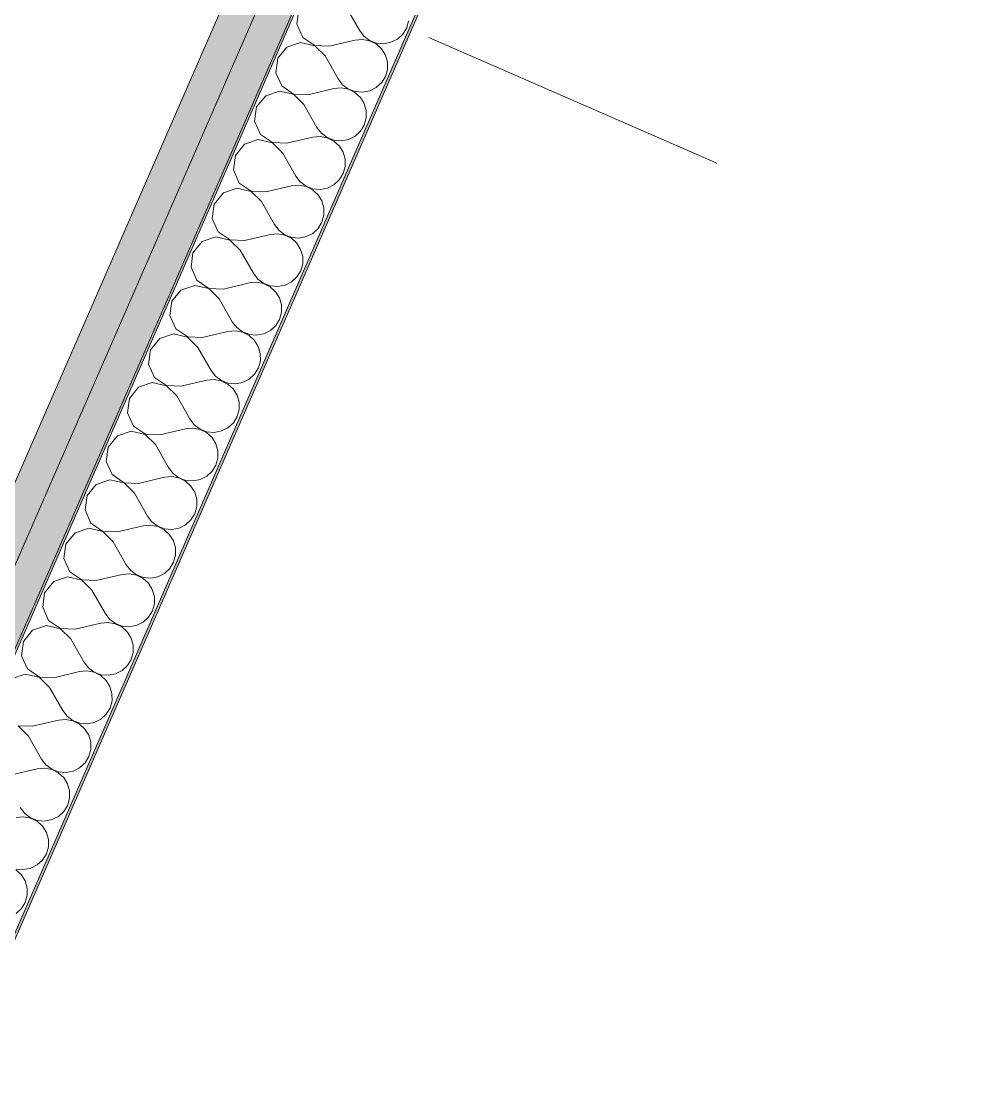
# Model space of a CAD drawing. Header units: millimetres. Extents: x -50172 to 90294, y -80883 to 25069.
# Drawn here: x -23674.4 to -23251.6, y -32461.8 to -31984.1 of the extents above; entities that cross this region are included whole.
import ezdxf
from ezdxf.enums import TextEntityAlignment as Align

# ---------------------------------------------------------------- set-up
doc = ezdxf.new("R2010")
doc.units = ezdxf.units.MM
doc.header["$MEASUREMENT"] = 0
doc.linetypes.add('Double Dashed', pattern=[1093.611073, 529.166651, -211.666656, 141.111112, -211.666656])
doc.layers.add('New_A-15-MG_Structural_Grid_Phase_2', color=7, linetype='Continuous')
doc.layers.add('New_A-25-M_Wall_Int', color=7, linetype='Continuous')
doc.layers.add('New_A-15-MG_Structural_Grid_Phase_2_Pen_No__222', color=7, linetype='Continuous', lineweight=13, true_color=0x65af33)
doc.layers.add('New_A-25-M_Wall_Int_Pen_No__107', color=7, linetype='Continuous', lineweight=15, true_color=0xa6a6a6)
doc.layers.add('New_A-25-M_Wall_Int_Pen_No__1', color=7, linetype='Continuous', lineweight=13)
doc.styles.add('GENERATED_STYLE_4', font='')
doc.styles.get('GENERATED_STYLE_4').set_extended_font_data('Swis721 BT')

# ---------------------------------------------------------------- blocks, each defined once
blk = doc.blocks.new('*X483')
at = {"layer": 'New_A-25-M_Wall_Int_Pen_No__107', "linetype": 'Continuous'}
for p, q in [((-23528.47, -31977.79), (-23522.59, -31988.14)), ((-23549.73, -31978.91), (-23550.61, -31985.35)), ((-23550.61, -31985.35), (-23547.96, -31991.3)), ((-23522.59, -31988.14), (-23520.59, -31990.75)), ((-23503.04, -31989.83), (-23501.33, -31987.03)), ((-23501.33, -31987.03), (-23500.44, -31983.86)), ((-23547.96, -31991.3), (-23542.58, -31994.96)), ((-23536.08, -31995.25), (-23524.5, -31992.51)), ((-23521.23, -31992.2), (-23524.5, -31992.51)), ((-23518, -31992.8), (-23521.23, -31992.2)), ((-23520.59, -31990.75), (-23517.96, -31992.71)), ((-23515.05, -31994.25), (-23518, -31992.8)), ((-23517.96, -31992.71), (-23514.89, -31993.88)), ((-23508.39, -31993.53), (-23505.46, -31992.05)), ((-23505.46, -31992.05), (-23503.04, -31989.83)), ((-23555.12, -31995.7), (-23559.25, -32000.73)), ((-23548.96, -31993.6), (-23555.12, -31995.7)), ((-23542.62, -31995.05), (-23548.96, -31993.6)), ((-23537.98, -31999.61), (-23542.62, -31995.05)), ((-23542.58, -31994.96), (-23536.08, -31995.25)), ((-23512.62, -31996.46), (-23515.05, -31994.25)), ((-23514.89, -31993.88), (-23511.61, -31994.16)), ((-23510.88, -31999.25), (-23512.62, -31996.46)), ((-23511.61, -31994.16), (-23508.39, -31993.53)), ((-23559.25, -32000.73), (-23560.12, -32007.18)), ((-23537.98, -31999.61), (-23532.11, -32009.97)), ((-23509.97, -32002.4), (-23510.88, -31999.25)), ((-23509.96, -32005.69), (-23509.97, -32002.4)), ((-23560.12, -32007.18), (-23557.47, -32013.12)), ((-23510.84, -32008.85), (-23509.96, -32005.69)), ((-23532.11, -32009.97), (-23530.11, -32012.57)), ((-23514.97, -32013.88), (-23512.56, -32011.65)), ((-23512.56, -32011.65), (-23510.84, -32008.85)), ((-23558.48, -32015.43), (-23564.64, -32017.53)), ((-23552.14, -32016.87), (-23558.48, -32015.43)), ((-23557.47, -32013.12), (-23552.1, -32016.78)), ((-23552.1, -32016.78), (-23545.6, -32017.07)), ((-23545.6, -32017.07), (-23534.01, -32014.33)), ((-23530.74, -32014.03), (-23534.01, -32014.33)), ((-23527.51, -32014.62), (-23530.74, -32014.03)), ((-23530.11, -32012.57), (-23527.47, -32014.53)), ((-23524.57, -32016.08), (-23527.51, -32014.62)), ((-23527.47, -32014.53), (-23524.4, -32015.7)), ((-23522.14, -32018.29), (-23524.57, -32016.08)), ((-23524.4, -32015.7), (-23521.13, -32015.98)), ((-23521.13, -32015.98), (-23517.91, -32015.36)), ((-23517.91, -32015.36), (-23514.97, -32013.88)), ((-23564.64, -32017.53), (-23568.77, -32022.56)), ((-23547.5, -32021.44), (-23552.14, -32016.87)), ((-23547.5, -32021.44), (-23541.63, -32031.79)), ((-23520.4, -32021.07), (-23522.14, -32018.29)), ((-23519.49, -32024.23), (-23520.4, -32021.07)), ((-23568.77, -32022.56), (-23569.64, -32029)), ((-23519.47, -32027.51), (-23519.49, -32024.23)), ((-23569.64, -32029), (-23566.99, -32034.95)), ((-23522.08, -32033.48), (-23520.36, -32030.68)), ((-23520.36, -32030.68), (-23519.47, -32027.51)), ((-23566.99, -32034.95), (-23561.61, -32038.61)), ((-23540.26, -32035.85), (-23543.53, -32036.16)), ((-23541.63, -32031.79), (-23539.63, -32034.4)), ((-23537.03, -32036.45), (-23540.26, -32035.85)), ((-23539.63, -32034.4), (-23536.99, -32036.36)), ((-23527.42, -32037.18), (-23524.49, -32035.7)), ((-23524.49, -32035.7), (-23522.08, -32033.48)), ((-23574.15, -32039.35), (-23578.28, -32044.38)), ((-23568, -32037.25), (-23574.15, -32039.35)), ((-23561.65, -32038.7), (-23568, -32037.25)), ((-23557.02, -32043.26), (-23561.65, -32038.7)), ((-23561.61, -32038.61), (-23555.11, -32038.9)), ((-23555.11, -32038.9), (-23543.53, -32036.16)), ((-23534.09, -32037.9), (-23537.03, -32036.45)), ((-23536.99, -32036.36), (-23533.92, -32037.52)), ((-23531.65, -32040.11), (-23534.09, -32037.9)), ((-23533.92, -32037.52), (-23530.65, -32037.81)), ((-23529.91, -32042.9), (-23531.65, -32040.11)), ((-23530.65, -32037.81), (-23527.42, -32037.18)), ((-23578.28, -32044.38), (-23579.16, -32050.83)), ((-23557.02, -32043.26), (-23551.14, -32053.62)), ((-23529, -32046.05), (-23529.91, -32042.9)), ((-23529.88, -32052.5), (-23528.99, -32049.34)), ((-23528.99, -32049.34), (-23529, -32046.05)), ((-23579.16, -32050.83), (-23576.51, -32056.77)), ((-23551.14, -32053.62), (-23549.14, -32056.22)), ((-23531.59, -32055.3), (-23529.88, -32052.5)), ((-23577.51, -32059.08), (-23583.67, -32061.18)), ((-23571.17, -32060.52), (-23577.51, -32059.08)), ((-23576.51, -32056.77), (-23571.13, -32060.43)), ((-23564.63, -32060.72), (-23553.05, -32057.98)), ((-23549.78, -32057.68), (-23553.05, -32057.98)), ((-23546.55, -32058.27), (-23549.78, -32057.68)), ((-23549.14, -32056.22), (-23546.51, -32058.18)), ((-23543.6, -32059.73), (-23546.55, -32058.27)), ((-23546.51, -32058.18), (-23543.44, -32059.35)), ((-23541.17, -32061.94), (-23543.6, -32059.73)), ((-23543.44, -32059.35), (-23540.16, -32059.63)), ((-23540.16, -32059.63), (-23536.94, -32059.01)), ((-23536.94, -32059.01), (-23534.01, -32057.53)), ((-23534.01, -32057.53), (-23531.59, -32055.3)), ((-23583.67, -32061.18), (-23587.8, -32066.21)), ((-23566.53, -32065.09), (-23571.17, -32060.52)), ((-23571.13, -32060.43), (-23564.63, -32060.72)), ((-23539.43, -32064.72), (-23541.17, -32061.94)), ((-23587.8, -32066.21), (-23588.67, -32072.65)), ((-23566.53, -32065.09), (-23560.66, -32075.44)), ((-23538.52, -32067.88), (-23539.43, -32064.72)), ((-23538.51, -32071.16), (-23538.52, -32067.88)), ((-23588.67, -32072.65), (-23586.03, -32078.6)), ((-23539.39, -32074.33), (-23538.51, -32071.16)), ((-23586.03, -32078.6), (-23580.65, -32082.26)), ((-23560.66, -32075.44), (-23558.66, -32078.05)), ((-23558.66, -32078.05), (-23556.02, -32080.01)), ((-23543.52, -32079.35), (-23541.11, -32077.13)), ((-23541.11, -32077.13), (-23539.39, -32074.33)), ((-23593.19, -32083), (-23597.32, -32088.03)), ((-23587.03, -32080.9), (-23593.19, -32083)), ((-23580.69, -32082.35), (-23587.03, -32080.9)), ((-23576.05, -32086.91), (-23580.69, -32082.35)), ((-23580.65, -32082.26), (-23574.15, -32082.55)), ((-23574.15, -32082.55), (-23562.56, -32079.81)), ((-23559.29, -32079.5), (-23562.56, -32079.81)), ((-23556.06, -32080.1), (-23559.29, -32079.5)), ((-23553.12, -32081.55), (-23556.06, -32080.1)), ((-23556.02, -32080.01), (-23552.95, -32081.17)), ((-23550.69, -32083.76), (-23553.12, -32081.55)), ((-23552.95, -32081.17), (-23549.68, -32081.46)), ((-23549.68, -32081.46), (-23546.46, -32080.83)), ((-23546.46, -32080.83), (-23543.52, -32079.35)), ((-23597.32, -32088.03), (-23598.19, -32094.48)), ((-23576.05, -32086.91), (-23570.18, -32097.27)), ((-23548.95, -32086.55), (-23550.69, -32083.76)), ((-23548.04, -32089.7), (-23548.95, -32086.55)), ((-23548.91, -32096.15), (-23548.02, -32092.99)), ((-23548.02, -32092.99), (-23548.04, -32089.7)), ((-23598.19, -32094.48), (-23595.54, -32100.42)), ((-23570.18, -32097.27), (-23568.18, -32099.87)), ((-23550.63, -32098.95), (-23548.91, -32096.15)), ((-23596.55, -32102.73), (-23602.7, -32104.83)), ((-23590.2, -32104.17), (-23596.55, -32102.73)), ((-23595.54, -32100.42), (-23590.16, -32104.08)), ((-23583.66, -32104.37), (-23572.08, -32101.63)), ((-23568.81, -32101.32), (-23572.08, -32101.63)), ((-23565.58, -32101.92), (-23568.81, -32101.32)), ((-23568.18, -32099.87), (-23565.54, -32101.83)), ((-23562.64, -32103.38), (-23565.58, -32101.92)), ((-23565.54, -32101.83), (-23562.47, -32103)), ((-23559.2, -32103.28), (-23555.97, -32102.66)), ((-23555.97, -32102.66), (-23553.04, -32101.18)), ((-23553.04, -32101.18), (-23550.63, -32098.95)), ((-23602.7, -32104.83), (-23606.83, -32109.86)), ((-23585.57, -32108.74), (-23590.2, -32104.17)), ((-23590.16, -32104.08), (-23583.66, -32104.37)), ((-23560.2, -32105.59), (-23562.64, -32103.38)), ((-23562.47, -32103), (-23559.2, -32103.28)), ((-23558.46, -32108.37), (-23560.2, -32105.59)), ((-23606.83, -32109.86), (-23607.71, -32116.3)), ((-23585.57, -32108.74), (-23579.69, -32119.09)), ((-23557.55, -32111.53), (-23558.46, -32108.37)), ((-23557.54, -32114.81), (-23557.55, -32111.53)), ((-23607.71, -32116.3), (-23605.06, -32122.25)), ((-23558.43, -32117.98), (-23557.54, -32114.81)), ((-23579.69, -32119.09), (-23577.69, -32121.7)), ((-23577.69, -32121.7), (-23575.06, -32123.66)), ((-23562.56, -32123), (-23560.14, -32120.78)), ((-23560.14, -32120.78), (-23558.43, -32117.98)), ((-23612.22, -32126.65), (-23616.35, -32131.68)), ((-23606.06, -32124.55), (-23612.22, -32126.65)), ((-23599.72, -32126), (-23606.06, -32124.55)), ((-23605.06, -32122.25), (-23599.68, -32125.91)), ((-23595.08, -32130.56), (-23599.72, -32126)), ((-23599.68, -32125.91), (-23593.18, -32126.2)), ((-23593.18, -32126.2), (-23581.6, -32123.46)), ((-23578.33, -32123.15), (-23581.6, -32123.46)), ((-23575.1, -32123.75), (-23578.33, -32123.15)), ((-23572.15, -32125.2), (-23575.1, -32123.75)), ((-23575.06, -32123.66), (-23571.99, -32124.82)), ((-23569.72, -32127.41), (-23572.15, -32125.2)), ((-23571.99, -32124.82), (-23568.71, -32125.11)), ((-23568.71, -32125.11), (-23565.49, -32124.48)), ((-23565.49, -32124.48), (-23562.56, -32123)), ((-23595.08, -32130.56), (-23589.21, -32140.92)), ((-23567.98, -32130.2), (-23569.72, -32127.41)), ((-23567.07, -32133.35), (-23567.98, -32130.2)), ((-23616.35, -32131.68), (-23617.22, -32138.13)), ((-23567.06, -32136.64), (-23567.07, -32133.35)), ((-23617.22, -32138.13), (-23614.58, -32144.07)), ((-23589.21, -32140.92), (-23587.21, -32143.52)), ((-23569.66, -32142.6), (-23567.94, -32139.8)), ((-23567.94, -32139.8), (-23567.06, -32136.64)), ((-23614.58, -32144.07), (-23609.2, -32147.73)), ((-23602.7, -32148.02), (-23591.11, -32145.28)), ((-23587.84, -32144.97), (-23591.11, -32145.28)), ((-23584.61, -32145.57), (-23587.84, -32144.97)), ((-23587.21, -32143.52), (-23584.57, -32145.48)), ((-23581.67, -32147.03), (-23584.61, -32145.57)), ((-23584.57, -32145.48), (-23581.5, -32146.65)), ((-23575.01, -32146.31), (-23572.07, -32144.83)), ((-23572.07, -32144.83), (-23569.66, -32142.6)), ((-23621.74, -32148.48), (-23625.87, -32153.5)), ((-23615.58, -32146.37), (-23621.74, -32148.48)), ((-23609.24, -32147.82), (-23615.58, -32146.37)), ((-23604.6, -32152.39), (-23609.24, -32147.82)), ((-23609.2, -32147.73), (-23602.7, -32148.02)), ((-23579.24, -32149.24), (-23581.67, -32147.03)), ((-23581.5, -32146.65), (-23578.23, -32146.93)), ((-23577.5, -32152.02), (-23579.24, -32149.24)), ((-23578.23, -32146.93), (-23575.01, -32146.31)), ((-23625.87, -32153.5), (-23626.74, -32159.95)), ((-23604.6, -32152.39), (-23598.73, -32162.74)), ((-23576.59, -32155.18), (-23577.5, -32152.02)), ((-23576.58, -32158.46), (-23576.59, -32155.18)), ((-23626.74, -32159.95), (-23624.09, -32165.9)), ((-23577.46, -32161.63), (-23576.58, -32158.46)), ((-23598.73, -32162.74), (-23596.73, -32165.35)), ((-23581.59, -32166.65), (-23579.18, -32164.43)), ((-23579.18, -32164.43), (-23577.46, -32161.63)), ((-23625.1, -32168.2), (-23631.25, -32170.3)), ((-23618.75, -32169.65), (-23625.1, -32168.2)), ((-23624.09, -32165.9), (-23618.71, -32169.56)), ((-23614.12, -32174.21), (-23618.75, -32169.65)), ((-23618.71, -32169.56), (-23612.22, -32169.85)), ((-23612.22, -32169.85), (-23600.63, -32167.11)), ((-23597.36, -32166.8), (-23600.63, -32167.11)), ((-23594.13, -32167.4), (-23597.36, -32166.8)), ((-23596.73, -32165.35), (-23594.09, -32167.31)), ((-23591.19, -32168.85), (-23594.13, -32167.4)), ((-23594.09, -32167.31), (-23591.02, -32168.47)), ((-23588.75, -32171.06), (-23591.19, -32168.85)), ((-23591.02, -32168.47), (-23587.75, -32168.76)), ((-23587.75, -32168.76), (-23584.52, -32168.13)), ((-23584.52, -32168.13), (-23581.59, -32166.65)), ((-23631.25, -32170.3), (-23635.38, -32175.33)), ((-23614.12, -32174.21), (-23608.24, -32184.57)), ((-23587.02, -32173.85), (-23588.75, -32171.06)), ((-23586.1, -32177), (-23587.02, -32173.85)), ((-23635.38, -32175.33), (-23636.26, -32181.78)), ((-23586.09, -32180.29), (-23586.1, -32177)), ((-23636.26, -32181.78), (-23633.61, -32187.72)), ((-23588.69, -32186.25), (-23586.98, -32183.45)), ((-23586.98, -32183.45), (-23586.09, -32180.29)), ((-23633.61, -32187.72), (-23628.23, -32191.38)), ((-23606.88, -32188.62), (-23610.15, -32188.93)), ((-23608.24, -32184.57), (-23606.24, -32187.17)), ((-23603.65, -32189.22), (-23606.88, -32188.62)), ((-23606.24, -32187.17), (-23603.61, -32189.13)), ((-23594.04, -32189.96), (-23591.11, -32188.48)), ((-23591.11, -32188.48), (-23588.69, -32186.25)), ((-23640.77, -32192.13), (-23644.9, -32197.15)), ((-23634.61, -32190.02), (-23640.77, -32192.13)), ((-23628.27, -32191.47), (-23634.61, -32190.02)), ((-23623.64, -32196.04), (-23628.27, -32191.47)), ((-23628.23, -32191.38), (-23621.73, -32191.67)), ((-23621.73, -32191.67), (-23610.15, -32188.93)), ((-23600.7, -32190.68), (-23603.65, -32189.22)), ((-23603.61, -32189.13), (-23600.54, -32190.3)), ((-23598.27, -32192.89), (-23600.7, -32190.68)), ((-23600.54, -32190.3), (-23597.27, -32190.58)), ((-23596.53, -32195.67), (-23598.27, -32192.89)), ((-23597.27, -32190.58), (-23594.04, -32189.96)), ((-23644.9, -32197.15), (-23645.77, -32203.6)), ((-23623.64, -32196.04), (-23617.76, -32206.39)), ((-23595.62, -32198.83), (-23596.53, -32195.67)), ((-23596.49, -32205.28), (-23595.61, -32202.11)), ((-23595.61, -32202.11), (-23595.62, -32198.83)), ((-23645.77, -32203.6), (-23643.13, -32209.55)), ((-23617.76, -32206.39), (-23615.76, -32209)), ((-23598.21, -32208.08), (-23596.49, -32205.28)), ((-23644.13, -32211.85), (-23650.29, -32213.95)), ((-23637.79, -32213.3), (-23644.13, -32211.85)), ((-23643.13, -32209.55), (-23637.75, -32213.21)), ((-23631.25, -32213.5), (-23619.66, -32210.76)), ((-23616.39, -32210.45), (-23619.66, -32210.76)), ((-23613.16, -32211.05), (-23616.39, -32210.45)), ((-23615.76, -32209), (-23613.13, -32210.96)), ((-23610.22, -32212.5), (-23613.16, -32211.05)), ((-23613.13, -32210.96), (-23610.05, -32212.12)), ((-23607.79, -32214.71), (-23610.22, -32212.5)), ((-23610.05, -32212.12), (-23606.78, -32212.41)), ((-23606.78, -32212.41), (-23603.56, -32211.78)), ((-23603.56, -32211.78), (-23600.62, -32210.3)), ((-23600.62, -32210.3), (-23598.21, -32208.08)), ((-23650.29, -32213.95), (-23654.42, -32218.98)), ((-23633.15, -32217.86), (-23637.79, -32213.3)), ((-23637.75, -32213.21), (-23631.25, -32213.5)), ((-23606.05, -32217.5), (-23607.79, -32214.71)), ((-23654.42, -32218.98), (-23655.29, -32225.43)), ((-23633.15, -32217.86), (-23627.28, -32228.22)), ((-23605.14, -32220.65), (-23606.05, -32217.5)), ((-23605.13, -32223.94), (-23605.14, -32220.65)), ((-23655.29, -32225.43), (-23652.64, -32231.37)), ((-23606.01, -32227.1), (-23605.13, -32223.94)), ((-23652.64, -32231.37), (-23647.27, -32235.03)), ((-23627.28, -32228.22), (-23625.28, -32230.82)), ((-23625.28, -32230.82), (-23622.64, -32232.78)), ((-23610.14, -32232.13), (-23607.73, -32229.9)), ((-23607.73, -32229.9), (-23606.01, -32227.1)), ((-23659.8, -32235.78), (-23663.94, -32240.8)), ((-23653.65, -32233.67), (-23659.8, -32235.78)), ((-23647.3, -32235.12), (-23653.65, -32233.67)), ((-23642.67, -32239.69), (-23647.3, -32235.12)), ((-23647.27, -32235.03), (-23640.77, -32235.32)), ((-23640.77, -32235.32), (-23629.18, -32232.58)), ((-23625.91, -32232.27), (-23629.18, -32232.58)), ((-23622.68, -32232.87), (-23625.91, -32232.27)), ((-23619.74, -32234.33), (-23622.68, -32232.87)), ((-23622.64, -32232.78), (-23619.57, -32233.95)), ((-23617.3, -32236.53), (-23619.74, -32234.33)), ((-23619.57, -32233.95), (-23616.3, -32234.23)), ((-23615.57, -32239.32), (-23617.3, -32236.53)), ((-23616.3, -32234.23), (-23613.07, -32233.61)), ((-23613.07, -32233.61), (-23610.14, -32232.13)), ((-23663.94, -32240.8), (-23664.81, -32247.25)), ((-23642.67, -32239.69), (-23636.79, -32250.04)), ((-23614.66, -32242.48), (-23615.57, -32239.32)), ((-23615.53, -32248.93), (-23614.64, -32245.76)), ((-23614.64, -32245.76), (-23614.66, -32242.48)), ((-23664.81, -32247.25), (-23662.16, -32253.2)), ((-23636.79, -32250.04), (-23634.79, -32252.65)), ((-23617.24, -32251.73), (-23615.53, -32248.93)), ((-23663.16, -32255.5), (-23669.32, -32257.6)), ((-23656.82, -32256.95), (-23663.16, -32255.5)), ((-23662.16, -32253.2), (-23656.78, -32256.86)), ((-23650.28, -32257.15), (-23638.7, -32254.41)), ((-23635.43, -32254.1), (-23638.7, -32254.41)), ((-23632.2, -32254.7), (-23635.43, -32254.1)), ((-23634.79, -32252.65), (-23632.16, -32254.61)), ((-23629.25, -32256.15), (-23632.2, -32254.7)), ((-23632.16, -32254.61), (-23629.09, -32255.77)), ((-23625.82, -32256.06), (-23622.59, -32255.43)), ((-23622.59, -32255.43), (-23619.66, -32253.95)), ((-23619.66, -32253.95), (-23617.24, -32251.73)), ((-23669.32, -32257.6), (-23673.45, -32262.63)), ((-23652.19, -32261.51), (-23656.82, -32256.95)), ((-23656.78, -32256.86), (-23650.28, -32257.15)), ((-23626.82, -32258.36), (-23629.25, -32256.15)), ((-23629.09, -32255.77), (-23625.82, -32256.06)), ((-23625.08, -32261.15), (-23626.82, -32258.36)), ((-23673.45, -32262.63), (-23674.32, -32269.08)), ((-23652.19, -32261.51), (-23646.31, -32271.87)), ((-23624.17, -32264.3), (-23625.08, -32261.15)), ((-23624.16, -32267.59), (-23624.17, -32264.3)), ((-23674.32, -32269.08), (-23671.68, -32275.02)), ((-23625.04, -32270.75), (-23624.16, -32267.59)), ((-23646.31, -32271.87), (-23644.31, -32274.47)), ((-23644.31, -32274.47), (-23641.68, -32276.43)), ((-23629.18, -32275.78), (-23626.76, -32273.55)), ((-23626.76, -32273.55), (-23625.04, -32270.75)), ((-23672.68, -32277.32), (-23678.84, -32279.43)), ((-23666.34, -32278.77), (-23672.68, -32277.32)), ((-23671.68, -32275.02), (-23666.3, -32278.68)), ((-23661.7, -32283.34), (-23666.34, -32278.77)), ((-23666.3, -32278.68), (-23659.8, -32278.97)), ((-23659.8, -32278.97), (-23648.21, -32276.23)), ((-23644.94, -32275.92), (-23648.21, -32276.23)), ((-23641.71, -32276.52), (-23644.94, -32275.92)), ((-23638.77, -32277.98), (-23641.71, -32276.52)), ((-23641.68, -32276.43), (-23638.6, -32277.6)), ((-23636.34, -32280.18), (-23638.77, -32277.98)), ((-23638.6, -32277.6), (-23635.33, -32277.88)), ((-23635.33, -32277.88), (-23632.11, -32277.26)), ((-23632.11, -32277.26), (-23629.18, -32275.78)), ((-23661.7, -32283.34), (-23655.83, -32293.69)), ((-23634.6, -32282.97), (-23636.34, -32280.18)), ((-23633.69, -32286.13), (-23634.6, -32282.97)), ((-23633.68, -32289.41), (-23633.69, -32286.13)), ((-23655.83, -32293.69), (-23653.83, -32296.3)), ((-23636.28, -32295.38), (-23634.56, -32292.58)), ((-23634.56, -32292.58), (-23633.68, -32289.41)), ((-23669.32, -32300.8), (-23657.73, -32298.06)), ((-23654.46, -32297.75), (-23657.73, -32298.06)), ((-23651.23, -32298.35), (-23654.46, -32297.75)), ((-23653.83, -32296.3), (-23651.19, -32298.26)), ((-23648.29, -32299.8), (-23651.23, -32298.35)), ((-23651.19, -32298.26), (-23648.12, -32299.42)), ((-23641.62, -32299.08), (-23638.69, -32297.6)), ((-23638.69, -32297.6), (-23636.28, -32295.38)), ((-23671.22, -32305.16), (-23675.85, -32300.6)), ((-23675.82, -32300.51), (-23669.32, -32300.8)), ((-23645.85, -32302.01), (-23648.29, -32299.8)), ((-23648.12, -32299.42), (-23644.85, -32299.71)), ((-23644.12, -32304.8), (-23645.85, -32302.01)), ((-23644.85, -32299.71), (-23641.62, -32299.08)), ((-23671.22, -32305.16), (-23665.34, -32315.52)), ((-23643.21, -32307.95), (-23644.12, -32304.8)), ((-23643.19, -32311.24), (-23643.21, -32307.95)), ((-23644.08, -32314.4), (-23643.19, -32311.24)), ((-23665.34, -32315.52), (-23663.34, -32318.12)), ((-23648.21, -32319.43), (-23645.79, -32317.2)), ((-23645.79, -32317.2), (-23644.08, -32314.4)), ((-23678.83, -32322.62), (-23667.25, -32319.88)), ((-23663.98, -32319.57), (-23667.25, -32319.88)), ((-23660.75, -32320.17), (-23663.98, -32319.57)), ((-23663.34, -32318.12), (-23660.71, -32320.08)), ((-23657.8, -32321.63), (-23660.75, -32320.17)), ((-23660.71, -32320.08), (-23657.64, -32321.25)), ((-23655.37, -32323.83), (-23657.8, -32321.63)), ((-23657.64, -32321.25), (-23654.37, -32321.53)), ((-23654.37, -32321.53), (-23651.14, -32320.91)), ((-23651.14, -32320.91), (-23648.21, -32319.43)), ((-23653.63, -32326.62), (-23655.37, -32323.83)), ((-23652.72, -32329.78), (-23653.63, -32326.62)), ((-23652.71, -32333.06), (-23652.72, -32329.78)), ((-23655.31, -32339.03), (-23653.59, -32336.23)), ((-23653.59, -32336.23), (-23652.71, -32333.06)), ((-23673.49, -32341.4), (-23676.76, -32341.71)), ((-23674.86, -32337.34), (-23672.86, -32339.95)), ((-23670.26, -32342), (-23673.49, -32341.4)), ((-23672.86, -32339.95), (-23670.23, -32341.91)), ((-23660.66, -32342.73), (-23657.73, -32341.25)), ((-23657.73, -32341.25), (-23655.31, -32339.03)), ((-23667.32, -32343.45), (-23670.26, -32342)), ((-23670.23, -32341.91), (-23667.15, -32343.07)), ((-23664.89, -32345.66), (-23667.32, -32343.45)), ((-23667.15, -32343.07), (-23663.88, -32343.36)), ((-23663.15, -32348.45), (-23664.89, -32345.66)), ((-23663.88, -32343.36), (-23660.66, -32342.73)), ((-23662.24, -32351.6), (-23663.15, -32348.45)), ((-23663.11, -32358.05), (-23662.23, -32354.89)), ((-23662.23, -32354.89), (-23662.24, -32351.6)), ((-23664.83, -32360.85), (-23663.11, -32358.05)), ((-23674.4, -32367.48), (-23676.84, -32365.28)), ((-23676.67, -32364.9), (-23673.4, -32365.18)), ((-23673.4, -32365.18), (-23670.17, -32364.56)), ((-23670.17, -32364.56), (-23667.24, -32363.08)), ((-23667.24, -32363.08), (-23664.83, -32360.85)), ((-23672.67, -32370.27), (-23674.4, -32367.48)), ((-23671.76, -32373.43), (-23672.67, -32370.27)), ((-23671.74, -32376.71), (-23671.76, -32373.43)), ((-23674.34, -32382.68), (-23672.63, -32379.87)), ((-23672.63, -32379.87), (-23671.74, -32376.71)), ((-23676.76, -32384.9), (-23674.34, -32382.68))]:
    blk.add_line(p, q, dxfattribs=at)
blk = doc.blocks.new('Wall_112_1', base_point=(-23781.13, -32429.03))
at = {"layer": 'New_A-25-M_Wall_Int_Pen_No__107', "linetype": 'Continuous'}
for points in [[(-23443.07, -31653.77), (-23748.35, -32353.86), (-23740.6, -32373.61), (-23435.33, -31673.52)], [(-23435.33, -31673.52), (-23740.6, -32373.61), (-23732.84, -32393.35), (-23427.58, -31693.28)]]:
    blk.add_hatch(color=256, dxfattribs=at).paths.add_polyline_path(points)
at = {"layer": 'New_A-25-M_Wall_Int_Pen_No__107', "linetype": 'Continuous', "lineweight": 0, "true_color": 0x535353}
for points in [[(-23427.58, -31693.28), (-23732.84, -32393.35), (-23732.33, -32394.67), (-23427.06, -31694.6)], [(-23401.23, -31760.46), (-23706.48, -32460.49), (-23705.96, -32461.8), (-23400.72, -31761.78)]]:
    blk.add_hatch(color=251, dxfattribs=at).paths.add_polyline_path(points)
at = {"layer": 'New_A-25-M_Wall_Int_Pen_No__1', "linetype": 'Continuous'}
for p, q in [((-23435.33, -31673.52), (-23740.6, -32373.61)), ((-23427.58, -31693.28), (-23732.84, -32393.35)), ((-23427.06, -31694.6), (-23732.33, -32394.67)), ((-23401.23, -31760.46), (-23706.48, -32460.49))]:
    blk.add_line(p, q, dxfattribs=at)
at = {"layer": 'New_A-25-M_Wall_Int_Pen_No__1', "linetype": 'Continuous', "flags": 128}
for points in [[(-23443.07, -31653.77), (-23748.35, -32353.86)], [(-23705.96, -32461.8), (-23400.72, -31761.78)]]:
    blk.add_lwpolyline(points, dxfattribs=at)
at = {"layer": 'New_A-25-M_Wall_Int', "color": 250, "lineweight": 50, "true_color": 0x2a2a2a}
blk.add_blockref('*X483', (0, 0), dxfattribs=at)
blk = doc.blocks.new('Standard grid marker_41')
at = {"layer": 'New_A-15-MG_Structural_Grid_Phase_2_Pen_No__222', "linetype": 'Double Dashed'}
blk.add_line((705.09, 0), (11274.99, 0), dxfattribs=at)
at = {"layer": 'New_A-15-MG_Structural_Grid_Phase_2_Pen_No__222', "style": 'GENERATED_STYLE_4'}
for tag, p in [('AC_MarkerText_1_0', (-500, 43.39)), ('AC_MarkerText_1_1', (12480.09, 43.39))]:
    blk.add_attdef(tag, text='', height=350, rotation=180, dxfattribs=at).set_placement(p, align=Align.MIDDLE_CENTER)

msp = doc.modelspace()

# ---------------------------------------------------------------- block references
at = {"layer": 'New_A-15-MG_Structural_Grid_Phase_2', "color": 8, "linetype": 'Continuous', "lineweight": 15, "zscale": 1000, "rotation": 156.4404115839929}
msp.add_blockref('Standard grid marker_41', (-22036.6, -32625.75), dxfattribs=at)
at = {"layer": 'New_A-25-M_Wall_Int', "color": 250, "lineweight": 50, "true_color": 0x2a2a2a}
msp.add_blockref('Wall_112_1', (-23781.13, -32429.03), dxfattribs=at)

doc.saveas('drawing.dxf')
